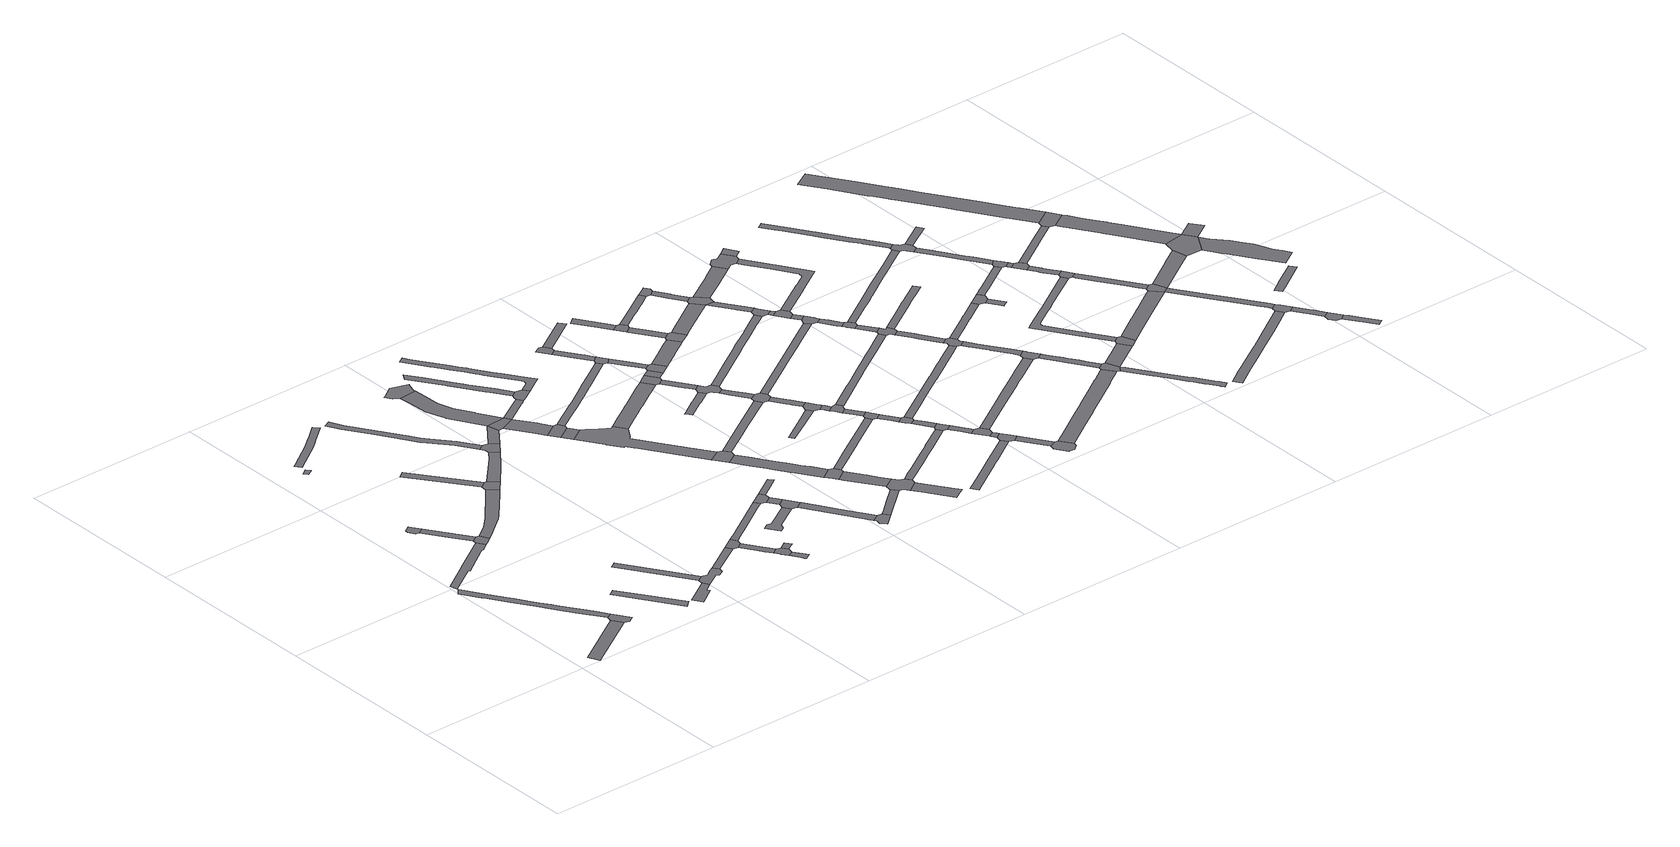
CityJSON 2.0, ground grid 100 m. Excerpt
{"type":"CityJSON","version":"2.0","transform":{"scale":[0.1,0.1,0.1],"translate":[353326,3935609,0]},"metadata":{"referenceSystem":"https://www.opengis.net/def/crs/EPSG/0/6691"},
"CityObjects":{
"road1":{"type":"Road","attributes":{"RoadStructureAttribute.sectionType":"1"},"geometry":[{"type":"MultiSurface","lod":"1","boundaries":[[[0,1,2,3,4,5]]]}]},
"road2":{"type":"Road","attributes":{"RoadStructureAttribute.sectionType":"1"},"geometry":[{"type":"MultiSurface","lod":"1","boundaries":[[[6,7,8,9,10,11,12,13,14,15,16,17,18,19,20,21,22,23,24,25,26,27,28]]]}]},
"road3":{"type":"Road","geometry":[{"type":"MultiSurface","lod":"1","boundaries":[[[2,1,29,30,15,14]]]}]},
"road4":{"type":"Road","attributes":{"RoadStructureAttribute.sectionType":"1"},"geometry":[{"type":"MultiSurface","lod":"1","boundaries":[[[31,32,33,34,35,36,37,38,39,40,41,42,43,44,45,46]]]}]},
"road5":{"type":"Road","geometry":[{"type":"MultiSurface","lod":"1","boundaries":[[[47,48,49,50,51,52,53]]]}]},
"road6":{"type":"Road","attributes":{"RoadStructureAttribute.sectionType":"1"},"geometry":[{"type":"MultiSurface","lod":"1","boundaries":[[[49,48,54,55,56]]]}]},
"road7":{"type":"Road","attributes":{"RoadStructureAttribute.sectionType":"1"},"geometry":[{"type":"MultiSurface","lod":"1","boundaries":[[[57,58,59,60,61,62]]]}]},
"road8":{"type":"Road","geometry":[{"type":"MultiSurface","lod":"1","boundaries":[[[56,55,41,40,63,64,65,66]]]}]},
"road9":{"type":"Road","attributes":{"RoadStructureAttribute.sectionType":"1"},"geometry":[{"type":"MultiSurface","lod":"1","boundaries":[[[67,68,69,70,71]]]}]},
"road10":{"type":"Road","attributes":{"RoadStructureAttribute.sectionType":"1"},"geometry":[{"type":"MultiSurface","lod":"1","boundaries":[[[72,73,74,75,76,77,78,79,80,81]]]}]},
"road11":{"type":"Road","attributes":{"RoadStructureAttribute.sectionType":"1"},"geometry":[{"type":"MultiSurface","lod":"1","boundaries":[[[82,83,84,85]]]}]},
"road12":{"type":"Road","attributes":{"RoadStructureAttribute.sectionType":"1"},"geometry":[{"type":"MultiSurface","lod":"1","boundaries":[[[65,86,87,88,89,90,91,92,93,94,95,96,66]]]}]},
"road13":{"type":"Road","attributes":{"RoadStructureAttribute.sectionType":"1"},"geometry":[{"type":"MultiSurface","lod":"1","boundaries":[[[97,98,99,100,101,102,103,104,105,106,107]]]}]},
"road14":{"type":"Road","geometry":[{"type":"MultiSurface","lod":"1","boundaries":[[[108,109,110,111,112,82,85,113,78,77,114,115,116,117,118]]]}]},
"road15":{"type":"Road","attributes":{"RoadStructureAttribute.sectionType":"1"},"geometry":[{"type":"MultiSurface","lod":"1","boundaries":[[[119,120,121,122]]]}]},
"road16":{"type":"Road","geometry":[{"type":"MultiSurface","lod":"1","boundaries":[[[92,91,123,124,119,122]]]}]},
"road17":{"type":"Road","attributes":{"RoadStructureAttribute.sectionType":"1"},"geometry":[{"type":"MultiSurface","lod":"1","boundaries":[[[125,126,127,109,108]]]}]},
"road18":{"type":"Road","attributes":{"RoadStructureAttribute.sectionType":"1"},"geometry":[{"type":"MultiSurface","lod":"1","boundaries":[[[123,128,129,130,131,132,133,124]]]}]},
"road19":{"type":"Road","attributes":{"RoadStructureAttribute.sectionType":"1"},"geometry":[{"type":"MultiSurface","lod":"1","boundaries":[[[134,135,136,137,138,139,140,141,142,143,144,145,146,147,148,149,150,151,152]]]}]},
"road20":{"type":"Road","geometry":[{"type":"MultiSurface","lod":"1","boundaries":[[[153,154,127,126,155,156,157]]]}]},
"road21":{"type":"Road","attributes":{"RoadStructureAttribute.sectionType":"1"},"geometry":[{"type":"MultiSurface","lod":"1","boundaries":[[[158,159,156,155,160,161,162]]]}]},
"road22":{"type":"Road","geometry":[{"type":"MultiSurface","lod":"1","boundaries":[[[163,158,162,164,165,166,167,168,169,170]]]}]},
"road23":{"type":"Road","attributes":{"RoadStructureAttribute.sectionType":"1"},"geometry":[{"type":"MultiSurface","lod":"1","boundaries":[[[167,171,172,173,174,175,168]]]}]},
"road24":{"type":"Road","geometry":[{"type":"MultiSurface","lod":"1","boundaries":[[[169,176,177,170]]]}]},
"road25":{"type":"Road","geometry":[{"type":"MultiSurface","lod":"1","boundaries":[[[151,178,132,131,179,180,181,152]]]}]},
"road26":{"type":"Road","attributes":{"RoadStructureAttribute.sectionType":"1"},"geometry":[{"type":"MultiSurface","lod":"1","boundaries":[[[182,183,184,185,186,187,188,189,190,191,153,157]]]}]},
"road27":{"type":"Road","attributes":{"RoadStructureAttribute.sectionType":"1"},"geometry":[{"type":"MultiSurface","lod":"1","boundaries":[[[192,193,194,181,180,195]]]}]},
"road28":{"type":"Road","attributes":{"RoadStructureAttribute.sectionType":"1"},"geometry":[{"type":"MultiSurface","lod":"1","boundaries":[[[196,197,198,199,200,201,202,203,204,205]]]}]},
"road29":{"type":"Road","geometry":[{"type":"MultiSurface","lod":"1","boundaries":[[[206,207,208,209,210,211,212,213,214,215]]]}]},
"road30":{"type":"Road","attributes":{"RoadStructureAttribute.sectionType":"1"},"geometry":[{"type":"MultiSurface","lod":"1","boundaries":[[[216,217,218,219,220,221,222,223,224,225,226,211,210,227,228,229,230,231,232,233,192]]]}]},
"road31":{"type":"Road","geometry":[{"type":"MultiSurface","lod":"1","boundaries":[[[234,235,216,192,195]]]}]},
"road32":{"type":"Road","attributes":{"RoadStructureAttribute.sectionType":"1"},"geometry":[{"type":"MultiSurface","lod":"1","boundaries":[[[234,236,237,238,239,240,241,242,243,235]]]}]},
"road33":{"type":"Road","geometry":[{"type":"MultiSurface","lod":"1","boundaries":[[[244,245,246,188,187,247]]]}]},
"road34":{"type":"Road","geometry":[{"type":"MultiSurface","lod":"1","boundaries":[[[248,249,239,238,250,251]]]}]},
"road35":{"type":"Road","attributes":{"RoadStructureAttribute.sectionType":"1"},"geometry":[{"type":"MultiSurface","lod":"1","boundaries":[[[250,252,253,251]]]}]},
"road36":{"type":"Road","attributes":{"RoadStructureAttribute.sectionType":"1"},"geometry":[{"type":"MultiSurface","lod":"1","boundaries":[[[254,255,244,247]]]}]},
"road37":{"type":"Road","geometry":[{"type":"MultiSurface","lod":"1","boundaries":[[[256,257,255,254,205,204,258,259]]]}]},
"road38":{"type":"Road","attributes":{"RoadStructureAttribute.sectionType":"1"},"geometry":[{"type":"MultiSurface","lod":"1","boundaries":[[[260,261,262,263,264,265,216,235]]]}]},
"road39":{"type":"Road","attributes":{"RoadStructureAttribute.sectionType":"1"},"geometry":[{"type":"MultiSurface","lod":"1","boundaries":[[[266,267,268,269,270,271,272,256,259]]]}]},
"road40":{"type":"Road","attributes":{"RoadStructureAttribute.sectionType":"1"},"geometry":[{"type":"MultiSurface","lod":"1","boundaries":[[[273,274,275,276,277,246,245]]]}]},
"road41":{"type":"Road","attributes":{"RoadStructureAttribute.sectionType":"1"},"geometry":[{"type":"MultiSurface","lod":"1","boundaries":[[[278,279,280,281,282,283,284,285,286,287,288,289,290,291]]]}]},
"road42":{"type":"Road","geometry":[{"type":"MultiSurface","lod":"1","boundaries":[[[292,293,294,295,296,253,252,297,298,299,300,301,302,303,304,305,306,307,308,309,310,311,312,313,314,315,316,317]]]}]},
"road43":{"type":"Road","geometry":[{"type":"MultiSurface","lod":"1","boundaries":[[[268,318,319,320,321,322,269]]]}]},
"road44":{"type":"Road","geometry":[{"type":"MultiSurface","lod":"1","boundaries":[[[323,264,263,324,325,326,285,284]]]}]},
"road45":{"type":"Road","geometry":[{"type":"MultiSurface","lod":"1","boundaries":[[[308,307,327,328,329,330,331,332]]]}]},
"road46":{"type":"Road","attributes":{"RoadStructureAttribute.sectionType":"1"},"geometry":[{"type":"MultiSurface","lod":"1","boundaries":[[[333,334,335,336,337,338,339,340,341,342,343,344,326,325,345,346,347,348,349,350,351,352,353,354,355,356,357,358,359]]]}]},
"road47":{"type":"Road","attributes":{"RoadStructureAttribute.sectionType":"1"},"geometry":[{"type":"MultiSurface","lod":"1","boundaries":[[[360,361,362,363,364,365,366,367,368,330,329,369,370,371,372,373,374,375,376]]]}]},
"road48":{"type":"Road","attributes":{"RoadStructureAttribute.sectionType":"1"},"geometry":[{"type":"MultiSurface","lod":"1","boundaries":[[[377,378,379,380,381,322,321,382,383,384]]]}]},
"road49":{"type":"Road","attributes":{"RoadStructureAttribute.sectionType":"1"},"geometry":[{"type":"MultiSurface","lod":"1","boundaries":[[[248,385,386,387,388,389,390,391,392,393,394,395,396,397,398,399,400,401,402,403,249]]]}]},
"road50":{"type":"Road","geometry":[{"type":"MultiSurface","lod":"1","boundaries":[[[404,405,406,407,408,409,360,376]]]}]},
"road51":{"type":"Road","attributes":{"RoadStructureAttribute.sectionType":"1"},"geometry":[{"type":"MultiSurface","lod":"1","boundaries":[[[410,411,412,413,414,415,416,417,418,419,420,421,422,423,292,317]]]}]},
"road52":{"type":"Road","attributes":{"RoadStructureAttribute.sectionType":"1"},"geometry":[{"type":"MultiSurface","lod":"1","boundaries":[[[424,425,426,427,407,406,428,429,430,431]]]}]},
"road53":{"type":"Road","geometry":[{"type":"MultiSurface","lod":"1","boundaries":[[[432,433,434,435,431,430,377,384,436,437,438]]]}]},
"road54":{"type":"Road","attributes":{"RoadStructureAttribute.sectionType":"1"},"geometry":[{"type":"MultiSurface","lod":"1","boundaries":[[[331,439,440,441,442,443,444,332]]]}]},
"road55":{"type":"Road","attributes":{"RoadStructureAttribute.sectionType":"1"},"geometry":[{"type":"MultiSurface","lod":"1","boundaries":[[[445,446,447,448,449,450,432,438]]]}]},
"road56":{"type":"Road","attributes":{"RoadStructureAttribute.sectionType":"1"},"geometry":[{"type":"MultiSurface","lod":"1","boundaries":[[[451,452,453,454,455,456,457,458,459,460]]]}]},
"road57":{"type":"Road","geometry":[{"type":"MultiSurface","lod":"1","boundaries":[[[461,462,463,464,465,466]]]}]},
"road58":{"type":"Road","attributes":{"RoadStructureAttribute.sectionType":"1"},"geometry":[{"type":"MultiSurface","lod":"1","boundaries":[[[467,468,469,463,462,470,471,472]]]}]},
"road59":{"type":"Road","geometry":[{"type":"MultiSurface","lod":"1","boundaries":[[[473,474,418,417,475,476,477,478]]]}]},
"road60":{"type":"Road","attributes":{"RoadStructureAttribute.sectionType":"1"},"geometry":[{"type":"MultiSurface","lod":"1","boundaries":[[[479,480,481,482,483,484,409,408,485,486,487,488,489,490]]]}]},
"road61":{"type":"Road","geometry":[{"type":"MultiSurface","lod":"1","boundaries":[[[491,492,467,472,394,393,493,494]]]}]},
"road62":{"type":"Road","attributes":{"RoadStructureAttribute.sectionType":"1"},"geometry":[{"type":"MultiSurface","lod":"1","boundaries":[[[495,496,497,476,475,498,499,500,501]]]}]},
"road63":{"type":"Road","attributes":{"RoadStructureAttribute.sectionType":"1"},"geometry":[{"type":"MultiSurface","lod":"1","boundaries":[[[502,503,504,505,506,507]]]}]},
"road64":{"type":"Road","attributes":{"RoadStructureAttribute.sectionType":"1"},"geometry":[{"type":"MultiSurface","lod":"1","boundaries":[[[477,508,509,478]]]}]},
"road65":{"type":"Road","attributes":{"RoadStructureAttribute.sectionType":"1"},"geometry":[{"type":"MultiSurface","lod":"1","boundaries":[[[493,510,511,512,513,514,494]]]}]},
"road66":{"type":"Road","geometry":[{"type":"MultiSurface","lod":"1","boundaries":[[[515,516,517,518,519,520,521,522,523,524,495,501,451,460]]]}]},
"road67":{"type":"Road","attributes":{"RoadStructureAttribute.sectionType":"1"},"geometry":[{"type":"MultiSurface","lod":"1","boundaries":[[[525,526,527,465,464,528,529,530]]]}]},
"road68":{"type":"Road","geometry":[{"type":"MultiSurface","lod":"1","boundaries":[[[531,532,513,512,509,508]]]}]},
"road69":{"type":"Road","attributes":{"RoadStructureAttribute.sectionType":"1"},"geometry":[{"type":"MultiSurface","lod":"1","boundaries":[[[533,534,535,519,518,536,537]]]}]},
"road70":{"type":"Road","attributes":{"RoadStructureAttribute.sectionType":"1"},"geometry":[{"type":"MultiSurface","lod":"1","boundaries":[[[538,539,540,541,542,543,544,545,546,547,548,549,550,551,434,433]]]}]},
"road71":{"type":"Road","geometry":[{"type":"MultiSurface","lod":"1","boundaries":[[[552,553,533,537,554,442,441,555,556,557]]]}]},
"road72":{"type":"Road","attributes":{"RoadStructureAttribute.sectionType":"1"},"geometry":[{"type":"MultiSurface","lod":"1","boundaries":[[[556,558,559,560,561,562,563,564,565,557]]]}]},
"road73":{"type":"Road","geometry":[{"type":"MultiSurface","lod":"1","boundaries":[[[566,567,568,569,562,561,502,507]]]}]},
"road74":{"type":"Road","attributes":{"RoadStructureAttribute.sectionType":"1"},"geometry":[{"type":"MultiSurface","lod":"1","boundaries":[[[570,571,572,573,574,575,576,577,578,579,580]]]}]},
"road75":{"type":"Road","attributes":{"RoadStructureAttribute.sectionType":"1"},"geometry":[{"type":"MultiSurface","lod":"1","boundaries":[[[581,567,566,582,583,584,585]]]}]},
"road76":{"type":"Road","attributes":{"RoadStructureAttribute.sectionType":"1"},"geometry":[{"type":"MultiSurface","lod":"1","boundaries":[[[586,587,588,532,531,589,590,591,592,593,594]]]}]},
"road77":{"type":"Road","geometry":[{"type":"MultiSurface","lod":"1","boundaries":[[[595,596,597,598,585,584,599,600]]]}]},
"road78":{"type":"Road","attributes":{"RoadStructureAttribute.sectionType":"1"},"geometry":[{"type":"MultiSurface","lod":"1","boundaries":[[[601,595,600,602,603,604]]]}]},
"road79":{"type":"Road","attributes":{"RoadStructureAttribute.sectionType":"1"},"geometry":[{"type":"MultiSurface","lod":"1","boundaries":[[[605,606,607,608,609,610,611,612,613]]]}]},
"road80":{"type":"Road","geometry":[{"type":"MultiSurface","lod":"1","boundaries":[[[603,490,489,614,615,616,604]]]}]},
"road81":{"type":"Road","attributes":{"RoadStructureAttribute.sectionType":"1"},"geometry":[{"type":"MultiSurface","lod":"1","boundaries":[[[614,617,618,619,620,615]]]}]},
"road82":{"type":"Road","geometry":[{"type":"MultiSurface","lod":"1","boundaries":[[[621,609,608,622,623,624]]]}]},
"road83":{"type":"Road","geometry":[{"type":"MultiSurface","lod":"1","boundaries":[[[625,626,627,619,618,628,629]]]}]},
"road84":{"type":"Road","attributes":{"RoadStructureAttribute.sectionType":"1"},"geometry":[{"type":"MultiSurface","lod":"1","boundaries":[[[630,631,632,623,622,633,634]]]}]},
"road85":{"type":"Road","attributes":{"RoadStructureAttribute.sectionType":"1"},"geometry":[{"type":"MultiSurface","lod":"1","boundaries":[[[635,636,637,638,639,625,629]]]}]},
"road86":{"type":"Road","geometry":[{"type":"MultiSurface","lod":"1","boundaries":[[[637,544,543,640,641,642,638]]]}]},
"road87":{"type":"Road","geometry":[{"type":"MultiSurface","lod":"1","boundaries":[[[594,593,643,644,630,634]]]}]},
"road88":{"type":"Road","attributes":{"RoadStructureAttribute.sectionType":"1"},"geometry":[{"type":"MultiSurface","lod":"1","boundaries":[[[645,646,641,640,647,648,649]]]}]},
"road89":{"type":"Road","geometry":[{"type":"MultiSurface","lod":"1","boundaries":[[[650,649,648,651,652,653]]]}]},
"road90":{"type":"Road","attributes":{"RoadStructureAttribute.sectionType":"1"},"geometry":[{"type":"MultiSurface","lod":"1","boundaries":[[[654,655,656,657,658,659,660,661,662,663,664,665,666,667,668,669,670,522,521]]]}]},
"road91":{"type":"Road","attributes":{"RoadStructureAttribute.sectionType":"1"},"geometry":[{"type":"MultiSurface","lod":"1","boundaries":[[[671,652,651,672,673,674]]]}]},
"road92":{"type":"Road","geometry":[{"type":"MultiSurface","lod":"1","boundaries":[[[675,676,677,674,673,575,574,678]]]}]},
"road93":{"type":"Road","attributes":{"RoadStructureAttribute.sectionType":"1"},"geometry":[{"type":"MultiSurface","lod":"1","boundaries":[[[679,680,681,682,621,624,683,684,685,686,687,688]]]}]},
"road94":{"type":"Road","attributes":{"RoadStructureAttribute.sectionType":"1"},"geometry":[{"type":"MultiSurface","lod":"1","boundaries":[[[552,689,690,691,692,693,694,695,696,697,698,699,700,701,553]]]}]},
"road95":{"type":"Road","attributes":{"RoadStructureAttribute.sectionType":"1"},"geometry":[{"type":"MultiSurface","lod":"1","boundaries":[[[702,703,704,705,706,675,678]]]}]},
"road96":{"type":"Road","geometry":[{"type":"MultiSurface","lod":"1","boundaries":[[[707,708,705,704,709,710,711,712,713]]]}]},
"road97":{"type":"Road","attributes":{"RoadStructureAttribute.sectionType":"1"},"geometry":[{"type":"MultiSurface","lod":"1","boundaries":[[[714,715,716,717,718,719,720,598,597,721,722,723,724,725,726,727,728,729]]]}]},
"road98":{"type":"Road","attributes":{"RoadStructureAttribute.sectionType":"1"},"geometry":[{"type":"MultiSurface","lod":"1","boundaries":[[[730,731,732,733,734,735,736,737,738,739,644,643,740,741,742,733,743,744,745,746]]]}]},
"road99":{"type":"Road","geometry":[{"type":"MultiSurface","lod":"1","boundaries":[[[747,748,749,679,688,750,751,752,753]]]}]},
"road100":{"type":"Road","attributes":{"RoadStructureAttribute.sectionType":"1"},"geometry":[{"type":"MultiSurface","lod":"1","boundaries":[[[754,755,756,757,758,759,751,750]]]}]},
"road101":{"type":"Road","attributes":{"RoadStructureAttribute.sectionType":"1"},"geometry":[{"type":"MultiSurface","lod":"1","boundaries":[[[760,761,762,763,764,765,766,767,768,769,770,771,772,773,774,775,776,777,627,626]]]}]},
"road102":{"type":"Road","geometry":[{"type":"MultiSurface","lod":"1","boundaries":[[[778,779,780,781,757,756,734,733,732]]]}]},
"road103":{"type":"Road","attributes":{"RoadStructureAttribute.sectionType":"1"},"geometry":[{"type":"MultiSurface","lod":"1","boundaries":[[[782,783,784,785,786,787,788,789,790,791,792,793,794,795,796,797,798,650,653]]]}]},
"road104":{"type":"Road","geometry":[{"type":"MultiSurface","lod":"1","boundaries":[[[663,662,799,800,801,730,746]]]}]},
"road105":{"type":"Road","attributes":{"RoadStructureAttribute.sectionType":"1"},"geometry":[{"type":"MultiSurface","lod":"1","boundaries":[[[802,800,799,803]]]}]},
"road106":{"type":"Road","geometry":[{"type":"MultiSurface","lod":"1","boundaries":[[[804,802,803,805,806,807,808,809,810]]]}]},
"road107":{"type":"Road","attributes":{"RoadStructureAttribute.sectionType":"1"},"geometry":[{"type":"MultiSurface","lod":"1","boundaries":[[[808,807,811,812]]]}]},
"road108":{"type":"Road","geometry":[{"type":"MultiSurface","lod":"1","boundaries":[[[811,696,695,813,814,815,816,817,812]]]}]},
"road109":{"type":"Road","attributes":{"RoadStructureAttribute.sectionType":"1"},"geometry":[{"type":"MultiSurface","lod":"1","boundaries":[[[818,819,820,821,780,779,822,823,824,825]]]}]},
"road110":{"type":"Road","attributes":{"RoadStructureAttribute.sectionType":"1"},"geometry":[{"type":"MultiSurface","lod":"1","boundaries":[[[813,826,827,828,829,830,814]]]}]},
"road111":{"type":"Road","attributes":{"RoadStructureAttribute.sectionType":"1"},"geometry":[{"type":"MultiSurface","lod":"1","boundaries":[[[831,832,833,834,835,836,837,838,839,840,708,707,841,842,843,844,845,846,847]]]}]},
"road112":{"type":"Road","geometry":[{"type":"MultiSurface","lod":"1","boundaries":[[[828,827,848,849,850,851,852,853]]]}]},
"road113":{"type":"Road","attributes":{"RoadStructureAttribute.sectionType":"1"},"geometry":[{"type":"MultiSurface","lod":"1","boundaries":[[[854,851,850,855,856,857]]]}]},
"road114":{"type":"Road","geometry":[{"type":"MultiSurface","lod":"1","boundaries":[[[858,859,860,861,857,856,729,728,862,863]]]}]},
"road115":{"type":"Road","attributes":{"RoadStructureAttribute.sectionType":"1"},"geometry":[{"type":"MultiSurface","lod":"1","boundaries":[[[864,865,866,867,868,869,870,871,872,873,858,863]]]}]},
"road116":{"type":"Road","geometry":[{"type":"MultiSurface","lod":"1","boundaries":[[[874,875,876,877,869,868,878,769,768,879]]]}]},
"road117":{"type":"Road","geometry":[{"type":"MultiSurface","lod":"1","boundaries":[[[880,881,882,883,884,885,886,818,825,887,888,889,890]]]}]},
"road118":{"type":"Road","attributes":{"RoadStructureAttribute.sectionType":"1"},"geometry":[{"type":"MultiSurface","lod":"1","boundaries":[[[809,891,892,893,894,895,889,888,896,897,898,899,900,901,902,903,810]]]}]},
"road119":{"type":"Road","attributes":{"RoadStructureAttribute.sectionType":"1"},"geometry":[{"type":"MultiSurface","lod":"1","boundaries":[[[904,905,906,907,908,909,910,874,879,911,912,913,914,915,916,917,918]]]}]},
"road120":{"type":"Road","geometry":[{"type":"MultiSurface","lod":"1","boundaries":[[[792,791,919,920,921,922,923,904,918]]]}]},
"road121":{"type":"Road","attributes":{"RoadStructureAttribute.sectionType":"1"},"geometry":[{"type":"MultiSurface","lod":"1","boundaries":[[[924,925,926,880,890]]]}]},
"road122":{"type":"Road","attributes":{"RoadStructureAttribute.sectionType":"1"},"geometry":[{"type":"MultiSurface","lod":"1","boundaries":[[[927,928,929,930,931,932,933,934,935,936,937,860,859]]]}]},
"road123":{"type":"Road","attributes":{"RoadStructureAttribute.sectionType":"1"},"geometry":[{"type":"MultiSurface","lod":"1","boundaries":[[[919,938,939,940,941,942,943,944,945,946,947,948,949,920]]]}]},
"road124":{"type":"Road","attributes":{"RoadStructureAttribute.sectionType":"1"},"geometry":[{"type":"MultiSurface","lod":"1","boundaries":[[[950,951,952,953,954,955,956,957,958,959,960,961,877,876]]]}]},
"road125":{"type":"Road","geometry":[{"type":"MultiSurface","lod":"1","boundaries":[[[962,963,943,942,831,847,964]]]}]},
"road126":{"type":"Road","attributes":{"RoadStructureAttribute.sectionType":"1"},"geometry":[{"type":"MultiSurface","lod":"1","boundaries":[[[965,966,967,968,969,970,971,972,973,853,852,974,975,976,977,978,979,980,981,982,983,984]]]}]},
"road127":{"type":"Road","attributes":{"RoadStructureAttribute.sectionType":"1"},"geometry":[{"type":"MultiSurface","lod":"1","boundaries":[[[985,986,987,988,989,990,991,992,993,994,995,996,997,998,999,1000,1001,1002,1003,1004,1005,962,964]]]}]},
"road128":{"type":"Road","attributes":{"RoadStructureAttribute.sectionType":"1"},"geometry":[{"type":"MultiSurface","lod":"1","boundaries":[[[1006,1007,963,962,1008,1009]]]}]},
"road129":{"type":"Road","geometry":[{"type":"MultiSurface","lod":"1","boundaries":[[[1010,1011,1012,957,956,1013,1014,1015]]]}]},
"road130":{"type":"Road","geometry":[{"type":"MultiSurface","lod":"1","boundaries":[[[1014,1016,1017,1018,1019,1020,1015]]]}]},
"road131":{"type":"Road","geometry":[{"type":"MultiSurface","lod":"1","boundaries":[[[1021,1022,1023,1024,1006,1009]]]}]},
"road132":{"type":"Road","attributes":{"RoadStructureAttribute.sectionType":"1"},"geometry":[{"type":"MultiSurface","lod":"1","boundaries":[[[1025,1026,1027,1028,1029,1030,1031,1032,1033,1034,1035,1036,1037,1038,1039,1040,1041,1042,1043,1044,1045]]]}]},
"road133":{"type":"Road","attributes":{"RoadStructureAttribute.sectionType":"1"},"geometry":[{"type":"MultiSurface","lod":"1","boundaries":[[[1023,1046,1047,1048,1049,1050,1051,1052,1053,1054,1055,1056,1057,1058,1059,1060,1061,1062,1063,1064,1065,1066,1067,1024]]]}]},
"road134":{"type":"Road","attributes":{"RoadStructureAttribute.sectionType":"1"},"geometry":[{"type":"MultiSurface","lod":"1","boundaries":[[[1068,1069,1070,1071,1011,1010,1072,1073,1074,1075]]]}]},
"road135":{"type":"Road","geometry":[{"type":"MultiSurface","lod":"1","boundaries":[[[1044,984,983,1076,1077,1078,1079,1080,1081,1082,1045]]]}]},
"road136":{"type":"Road","attributes":{"RoadStructureAttribute.sectionType":"1"},"geometry":[{"type":"MultiSurface","lod":"1","boundaries":[[[1077,1083,1084,1085,1086,1087,1088,1089,1090,1091,1092,1093,1094,1095,1078]]]}]},
"road137":{"type":"Road","attributes":{"RoadStructureAttribute.sectionType":"1"},"geometry":[{"type":"MultiSurface","lod":"1","boundaries":[[[1096,1097,1098,1080,1079]]]}]},
"road138":{"type":"Road","geometry":[{"type":"MultiSurface","lod":"1","boundaries":[[[1099,1100,1090,1089,1068,1075]]]}]},
"road139":{"type":"Road","attributes":{"RoadStructureAttribute.sectionType":"1"},"geometry":[{"type":"MultiSurface","lod":"1","boundaries":[[[1101,1100,1099,1102,1103,1104]]]}]},
"road140":{"type":"Road","attributes":{"RoadStructureAttribute.sectionType":"1"},"geometry":[{"type":"MultiSurface","lod":"1","boundaries":[[[1105,1106,1107,1108,1109,1110,1111,1112,1113,1114,1115,1116,1117,1118,1119,1120]]]}]},
"road141":{"type":"Road","geometry":[{"type":"MultiSurface","lod":"1","boundaries":[[[1121,1122,1123,1104,1103,1124]]]}]},
"road142":{"type":"Road","attributes":{"RoadStructureAttribute.sectionType":"1"},"geometry":[{"type":"MultiSurface","lod":"1","boundaries":[[[1125,1126,1127,1128,1129,1130,1131,1132,1121,1124]]]}]},
"road143":{"type":"Road","geometry":[{"type":"MultiSurface","lod":"1","boundaries":[[[1133,1134,1129,1128,1058,1057]]]}]},
"road144":{"type":"Road","attributes":{"RoadStructureAttribute.sectionType":"1"},"geometry":[{"type":"MultiSurface","lod":"1","boundaries":[[[1135,1136,1137,1138,1139,1140,1141,1142,1143,1144,1145,1146,1147,1148,1149,1150,1151,1022,1021,1152,1153,1154,1155,1156,1143,1157,1158,1159,1160,1161]]]}]},
"road145":{"type":"Road","attributes":{"RoadStructureAttribute.sectionType":"1"},"geometry":[{"type":"MultiSurface","lod":"1","boundaries":[[[1162,1163,1164,1165,1166,1167,1168,1134,1133,1169,1170,1171,1172,1173,1174]]]}]},
"road146":{"type":"Road","geometry":[{"type":"MultiSurface","lod":"1","boundaries":[[[1162,1174,1144,1143,1142,1175]]]}]},
"road147":{"type":"Road","attributes":{"RoadStructureAttribute.sectionType":"1"},"geometry":[{"type":"MultiSurface","lod":"1","boundaries":[[[1176,1177,1178,1123,1122,1179,1180,1181,1182,1183]]]}]},
"road148":{"type":"Road","attributes":{"RoadStructureAttribute.sectionType":"1"},"geometry":[{"type":"MultiSurface","lod":"1","boundaries":[[[1184,1185,1186,1187,1188,1189,1190,1191,1192,1193,1194,1195,1196,1197,1198,1199,1200,1201,1202,1203,1204,1205,1206,1207,1208,1209,1210]]]}]},
"road149":{"type":"Road","geometry":[{"type":"MultiSurface","lod":"1","boundaries":[[[1112,1111,1211,1212,1213,1135,1161]]]}]},
"road150":{"type":"Road","attributes":{"RoadStructureAttribute.sectionType":"1"},"geometry":[{"type":"MultiSurface","lod":"1","boundaries":[[[1214,1215,1216,1217,1175,1142,1218,1219,1220]]]}]},
"road151":{"type":"Road","attributes":{"RoadStructureAttribute.sectionType":"1"},"geometry":[{"type":"MultiSurface","lod":"1","boundaries":[[[1221,1222,1212,1211,1223,1224,1225,1226,1227]]]}]},
"road152":{"type":"Road","geometry":[{"type":"MultiSurface","lod":"1","boundaries":[[[1228,1229,1227,1226,1230,1231]]]}]},
"road153":{"type":"Road","geometry":[{"type":"MultiSurface","lod":"1","boundaries":[[[1232,1198,1197,1183,1182,1233]]]}]},
"road154":{"type":"Road","attributes":{"RoadStructureAttribute.sectionType":"1"},"geometry":[{"type":"MultiSurface","lod":"1","boundaries":[[[1234,1235,1236,1237,1238,1239,1240,1229,1228]]]}]},
"road155":{"type":"Road","attributes":{"RoadStructureAttribute.sectionType":"1"},"geometry":[{"type":"MultiSurface","lod":"1","boundaries":[[[1241,1242,1243,1244,1245,1246,1247,1248,1249,1250,1251,1252,1253,1254,1232,1233]]]}]},
"road156":{"type":"Road","attributes":{"RoadStructureAttribute.sectionType":"1"},"geometry":[{"type":"MultiSurface","lod":"1","boundaries":[[[1255,1256,1257,1258,1259,1260,1261,1262]]]}]},
"road157":{"type":"Road","geometry":[{"type":"MultiSurface","lod":"1","boundaries":[[[1263,1264,1247,1246,1214,1220]]]}]},
"road158":{"type":"Road","attributes":{"RoadStructureAttribute.sectionType":"1"},"geometry":[{"type":"MultiSurface","lod":"1","boundaries":[[[1265,1266,1267,1268,1269,1270,1271,1272,1273,1264,1263,1274,1275,1276,1277,1278,1279,1280]]]}]},
"road159":{"type":"Road","attributes":{"RoadStructureAttribute.sectionType":"1"},"geometry":[{"type":"MultiSurface","lod":"1","boundaries":[[[1264,1281,1282,1247]]]}]}
},
"vertices":[
[283,105,0],[447,207,0],[408,266,0],[250,165,0],[93,66,0],[118,2,0],
[64,843,0],[71,833,0],[86,808,0],[144,716,0],[217,603,0],[257,542,0],[290,490,0],[326,434,0],[414,297,0],[449,318,0],[410,378,0],[383,419,0],[324,511,0],[291,564,0],[285,572,0],[251,624,0],[226,664,0],[179,736,0],[176,740,0],[98,865,0],[92,875,0],[28,977,0],[0,946,0],
[476,200,0],[510,222,0],
[29,987,0],[105,1037,0],[126,1050,0],[182,1087,0],[184,1088,0],[189,1080,0],[347,1185,0],[366,1198,0],[369,1193,0],[414,1223,0],[384,1269,0],[369,1259,0],[200,1147,0],[162,1121,0],[110,1087,0],[17,1027,0],
[216,1527,0],[236,1523,0],[269,1545,0],[250,1573,0],[232,1602,0],[198,1580,0],[194,1560,0],
[308,1412,0],[388,1290,0],[421,1312,0],
[819,159,0],[704,334,0],[604,485,0],[568,461,0],[639,351,0],[784,128,0],
[441,1241,0],[457,1252,0],[467,1259,0],[441,1308,0],
[184,2304,0],[217,2326,0],[217,2327,0],[200,2351,0],[167,2328,0],
[874,110,0],[972,174,0],[961,191,0],[982,204,0],[1006,219,0],[1006,220,0],[986,253,0],[911,205,0],[853,170,0],[841,161,0],
[1023,307,0],[780,681,0],[746,659,0],[990,286,0],
[489,1275,0],[593,1354,0],[618,1375,0],[641,1399,0],[776,1552,0],[806,1586,0],[755,1631,0],[727,1598,0],[574,1422,0],[516,1364,0],[460,1322,0],
[493,2645,0],[424,2588,0],[390,2560,0],[347,2526,0],[191,2418,0],[182,2412,0],[205,2379,0],[371,2493,0],[412,2527,0],[415,2529,0],[520,2615,0],
[1140,301,0],[1119,336,0],[1096,322,0],[1059,299,0],[1023,306,0],[987,258,0],[1045,243,0],[1085,267,0],[1097,263,0],[1102,257,0],[1134,278,0],
[794,1689,0],[549,2024,0],[513,1997,0],[756,1664,0],
[859,1646,0],[810,1689,0],
[1311,405,0],[1318,410,0],[1297,447,0],
[954,1754,0],[963,1765,0],[972,1776,0],[1044,1866,0],[1001,1900,0],[957,1845,0],
[948,2082,0],[930,2104,0],[859,2189,0],[851,2198,0],[843,2207,0],[837,2214,0],[800,2274,0],[707,2425,0],[622,2562,0],[586,2632,0],[550,2613,0],[591,2536,0],[679,2394,0],[767,2252,0],[804,2191,0],[826,2165,0],[916,2058,0],[984,1950,0],[1018,1972,0],
[1364,488,0],[1302,450,0],[1345,405,0],[1378,428,0],[1384,455,0],
[1475,273,0],[1420,361,0],[1397,323,0],[1419,287,0],[1442,251,0],
[1493,268,0],[1452,235,0],[1460,222,0],[1463,217,0],[1485,182,0],[1519,203,0],[1524,232,0],[1503,265,0],
[1518,129,0],[1527,114,0],[1532,106,0],[1541,111,0],[1567,127,0],
[1567,258,0],[1546,292,0],
[999,1925,0],[1094,1929,0],[1095,1931,0],[1052,1965,0],
[1421,479,0],[1426,482,0],[1441,491,0],[1469,509,0],[1660,634,0],[1702,659,0],[1682,689,0],[1562,612,0],[1450,542,0],[1422,524,0],
[1158,2099,0],[1101,2027,0],[1060,1976,0],[1174,2030,0],
[1621,478,0],[1593,482,0],[1585,476,0],[1562,461,0],[1611,391,0],[1632,404,0],[1637,407,0],[1647,435,0],[1787,520,0],[1761,563,0],
[960,2644,0],[953,2640,0],[949,2637,0],[972,2600,0],[1005,2581,0],[1106,2586,0],[1105,2598,0],[1118,2638,0],[1123,2655,0],[1026,2687,0],
[1272,2107,0],[1262,2123,0],[1233,2174,0],[1196,2237,0],[1195,2240,0],[1144,2329,0],[1142,2331,0],[1119,2407,0],[1114,2424,0],[1113,2440,0],[1109,2523,0],[1009,2517,0],[1012,2437,0],[1014,2399,0],[1036,2335,0],[1051,2291,0],[1052,2287,0],[1109,2186,0],
[1202,2032,0],[1293,2073,0],
[1221,2003,0],[1294,1889,0],[1326,1839,0],[1409,1893,0],[1378,1943,0],[1365,1962,0],[1293,2071,0],[1293,2072,0],
[1772,676,0],[1773,706,0],[1754,735,0],[1730,649,0],
[1451,1855,0],[1430,1889,0],[1363,1782,0],[1446,1836,0],
[1399,1726,0],[1482,1779,0],
[1768,592,0],[1809,619,0],
[1859,541,0],[1850,555,0],[1802,517,0],[1816,514,0],
[1434,2159,0],[1436,2160,0],[1441,2163,0],[1455,2172,0],[1434,2206,0],[1415,2194,0],
[1819,511,0],[1866,434,0],[2024,177,0],[2067,203,0],[1968,364,0],[1908,461,0],[1861,537,0],
[1820,737,0],[1894,786,0],[1900,789,0],[1880,817,0],[1876,814,0],
[1140,2707,0],[1254,2532,0],[1260,2522,0],[1306,2453,0],[1367,2358,0],[1371,2352,0],[1442,2243,0],[1476,2266,0],[1420,2353,0],[1346,2466,0],[1331,2489,0],[1301,2534,0],[1217,2665,0],[1163,2746,0],
[1627,1700,0],[1614,1692,0],[1592,1704,0],[1561,1723,0],[1506,1762,0],[1436,1669,0],[1488,1587,0],[1490,1583,0],[1540,1507,0],[1548,1512,0],[1575,1472,0],[1577,1468,0],[1613,1412,0],[1727,1237,0],[1755,1194,0],[1790,1140,0],[1861,1178,0],[1821,1238,0],[1795,1279,0],[1792,1283,0],[1759,1335,0],[1712,1407,0],[1686,1447,0],[1615,1556,0],[1624,1561,0],[1670,1632,0],
[2032,165,0],[2027,135,0],[2054,104,0],[2123,163,0],[2096,196,0],
[1436,2218,0],[1477,2186,0],[1537,2223,0],[1516,2257,0],
[1794,1135,0],[1831,1077,0],[1841,1061,0],[1908,1104,0],[1914,1133,0],[1889,1171,0],
[1313,2720,0],[1318,2713,0],[1361,2646,0],[1368,2635,0],[1410,2571,0],[1440,2523,0],[1446,2515,0],[1464,2486,0],[1482,2459,0],[1560,2338,0],[1577,2313,0],[1572,2293,0],[1604,2266,0],[1641,2288,0],[1612,2333,0],[1610,2334,0],[1557,2417,0],[1537,2447,0],[1516,2481,0],[1446,2588,0],[1442,2595,0],[1417,2634,0],[1395,2668,0],[1318,2787,0],[1282,2842,0],[1262,2873,0],[1228,2851,0],
[2171,700,0],[2122,774,0],[2092,817,0],[2077,841,0],[2052,880,0],[2032,911,0],[1996,967,0],[1964,1017,0],[1956,1029,0],[1881,998,0],[1897,973,0],[1946,897,0],[1968,862,0],[2011,796,0],[2024,775,0],[2059,723,0],[2104,655,0],
[2276,353,0],[2270,345,0],[2198,284,0],[2150,242,0],[2124,220,0],[2287,301,0],[2296,309,0],[2304,316,0],
[1463,1862,0],[1538,1908,0],[1623,1960,0],[1697,2007,0],[1704,2012,0],[1784,2063,0],[1787,2065,0],[1902,2140,0],[1982,2192,0],[1962,2225,0],[1884,2175,0],[1788,2114,0],[1762,2098,0],[1758,2095,0],[1664,2034,0],[1624,2009,0],[1601,1994,0],[1441,1896,0],[1438,1894,0],
[2131,614,0],[2138,604,0],[2147,590,0],[2214,634,0],[2218,654,0],[2197,688,0],
[1736,1674,0],[1790,1708,0],[1804,1717,0],[1832,1734,0],[1878,1764,0],[1961,1816,0],[1993,1836,0],[2050,1872,0],[2007,1940,0],[1949,1904,0],[1820,1822,0],[1789,1802,0],[1788,1802,0],[1698,1745,0],
[2318,475,0],[2286,524,0],[2280,533,0],[2278,536,0],[2162,567,0],[2212,491,0],[2281,386,0],[2348,430,0],
[2415,327,0],[2421,353,0],[2399,387,0],[2371,394,0],[2328,313,0],[2330,311,0],[2348,283,0],
[2026,1203,0],[2139,1274,0],[2344,1402,0],[2319,1440,0],[2115,1312,0],[1998,1239,0],
[2391,218,0],[2469,97,0],[2479,82,0],[2547,124,0],[2525,158,0],[2421,318,0],
[2163,1682,0],[2086,1633,0],[2076,1627,0],[1995,1576,0],[1978,1565,0],[1982,1558,0],[2000,1530,0],[2105,1596,0],[2107,1597,0],[2186,1646,0],
[1804,2496,0],[1849,2427,0],[1882,2449,0],[1887,2472,0],[1861,2510,0],[1839,2514,0],
[1998,2271,0],[1968,2318,0],[1957,2335,0],[1920,2318,0],[1921,2317,0],[1967,2245,0],
[2032,1956,0],[2022,1950,0],[2070,1868,0],[2103,1891,0],[2109,1910,0],[2066,1978,0],
[2515,890,0],[2407,822,0],[2394,814,0],[2370,799,0],[2324,770,0],[2274,738,0],[2276,690,0],[2402,770,0],[2417,779,0],[2430,788,0],[2652,929,0],[2630,963,0],
[2035,2215,0],[2000,2268,0],[2006,2187,0],[2035,2214,0],
[2204,1733,0],[2177,1774,0],[2113,1876,0],[2079,1854,0],[2140,1758,0],[2145,1751,0],[2170,1711,0],
[2459,1211,0],[2384,1163,0],[2220,1060,0],[2237,1032,0],[2359,1104,0],[2481,1176,0],
[2153,1937,0],[2109,2004,0],
[2007,2184,0],[2052,2116,0],[2112,2024,0],[2146,2044,0],[2084,2139,0],
[2186,1647,0],[2216,1640,0],[2221,1632,0],[2236,1609,0],[2270,1630,0],[2275,1649,0],[2279,1660,0],[2257,1694,0],[2257,1693,0],[2225,1700,0],
[2068,2641,0],[2045,2627,0],[1965,2576,0],[1990,2537,0],[1995,2541,0],[2094,2604,0],
[2206,1971,0],[2166,2040,0],
[2361,1487,0],[2336,1526,0],[2297,1588,0],[2263,1566,0],[2325,1469,0],
[2434,361,0],[2560,441,0],[2602,467,0],[2632,486,0],[2698,528,0],[2846,621,0],[2824,655,0],[2684,567,0],[2678,562,0],[2611,520,0],[2557,486,0],[2537,474,0],[2476,435,0],[2452,420,0],
[2412,1447,0],[2391,1481,0],[2324,1467,0],[2371,1395,0],[2372,1395,0],[2406,1417,0],
[2421,1318,0],[2426,1311,0],[2438,1292,0],[2468,1245,0],[2502,1266,0],[2484,1295,0],[2460,1332,0],[2457,1337,0],
[2515,1171,0],[2549,1192,0],[2545,1200,0],[2540,1207,0],
[2707,130,0],[2819,202,0],[2823,204,0],[2867,232,0],[3023,332,0],[2998,369,0],[2799,242,0],[2794,239,0],[2673,162,0],[2586,107,0],[2611,69,0],
[2555,1183,0],[2517,1169,0],[2522,1161,0],[2541,1130,0],[2575,1152,0],
[2326,2142,0],[2275,2110,0],[2245,2090,0],[2242,1993,0],[2288,2023,0],[2326,2047,0],[2387,2085,0],[2417,2104,0],[2373,2171,0],
[2611,1095,0],[2615,1115,0],[2626,1122,0],[2604,1156,0],[2558,1104,0],[2577,1074,0],
[2647,1039,0],[2609,1024,0],[2635,982,0],[2669,1004,0],
[2114,2599,0],[2192,2480,0],[2217,2440,0],[2234,2414,0],[2272,2438,0],[2269,2443,0],[2255,2465,0],[2212,2531,0],[2151,2625,0],
[2673,924,0],[2706,946,0],[2683,982,0],
[2713,860,0],[2734,828,0],[2768,850,0],[2741,891,0],
[2292,2436,0],[2271,2358,0],[2309,2382,0],[2314,2401,0],
[2803,795,0],[2805,812,0],[2783,846,0],[2751,801,0],[2769,774,0],
[2417,2215,0],[2354,2311,0],[2326,2355,0],[2277,2347,0],[2379,2191,0],
[2792,737,0],[2807,713,0],[2832,675,0],[2866,696,0],[2832,749,0],
[2868,617,0],[2902,639,0],[2881,672,0],
[2479,2143,0],[2437,2211,0],
[2961,546,0],[2935,588,0],[2906,558,0],[2935,513,0],[2969,534,0],
[2999,527,0],[2985,434,0],[3019,455,0],[3026,485,0],
[2341,1699,0],[2369,1717,0],[2473,1784,0],[2578,1852,0],[2611,1873,0],[2720,1943,0],[2800,1994,0],[2830,2012,0],[2878,2043,0],[2856,2077,0],[2781,2029,0],[2700,1978,0],[2590,1909,0],[2556,1887,0],[2456,1823,0],[2368,1765,0],[2320,1734,0],
[3032,436,0],[2990,426,0],[3006,402,0],[3039,423,0],
[3088,347,0],[3078,362,0],[3069,376,0],[3053,324,0],
[2546,2591,0],[2474,2546,0],[2467,2542,0],[2358,2475,0],[2374,2438,0],[2379,2441,0],[2434,2475,0],[2476,2500,0],[2495,2512,0],[2567,2557,0],
[2537,1526,0],[2583,1555,0],[2714,1638,0],[2813,1700,0],[2878,1741,0],[3009,1824,0],[3017,1829,0],[2991,1859,0],[2988,1857,0],[2895,1798,0],[2693,1671,0],[2564,1590,0],[2563,1590,0],
[3089,268,0],[3106,241,0],[3154,166,0],[3193,183,0],[3122,293,0],
[3257,112,0],[3213,179,0],[3148,137,0],[3191,69,0],[3193,71,0],[3223,65,0],[3253,92,0],
[3180,1527,0],[3065,1453,0],[3015,1421,0],[2998,1411,0],[2899,1347,0],[2798,1281,0],[2753,1252,0],[2791,1229,0],[2820,1247,0],[2904,1302,0],[2921,1313,0],[3037,1388,0],[3057,1401,0],[3084,1418,0],[3227,1509,0],[3206,1543,0],
[2899,2129,0],[2861,2188,0],[2788,2304,0],[2738,2307,0],[2682,2369,0],[2658,2353,0],[2551,2283,0],[2519,2264,0],[2495,2248,0],[2476,2236,0],[2491,2151,0],[2594,2215,0],[2641,2245,0],[2819,2178,0],[2825,2169,0],[2834,2155,0],[2863,2108,0],
[2593,2620,0],[2573,2608,0],[2571,2607,0],[2591,2554,0],[2623,2579,0],[2628,2600,0],[2609,2630,0],
[2639,2472,0],[2641,2470,0],[2688,2389,0],[2722,2412,0],[2673,2494,0],[2671,2499,0],
[2908,877,0],[2970,916,0],[2979,922,0],[3116,1008,0],[3149,1029,0],[3251,1094,0],[3282,1113,0],[3364,1166,0],[3422,1202,0],[3400,1236,0],[3293,1168,0],[3261,1147,0],[3233,1130,0],[3137,1069,0],[3127,1063,0],[3108,1051,0],[3094,1042,0],[2949,950,0],
[2792,2325,0],[2795,2343,0],[2740,2404,0],[2739,2403,0],
[3081,520,0],[3240,620,0],[3313,666,0],[3326,675,0],[3388,714,0],[3434,743,0],[3470,765,0],[3526,801,0],[3539,809,0],[3628,865,0],[3601,908,0],[3556,879,0],[3479,831,0],[3464,821,0],[3407,785,0],[3299,717,0],[3213,663,0],
[2909,2038,0],[2943,2059,0],[2908,2114,0],
[2958,2036,0],[2924,2014,0],
[2963,2034,0],[2939,1989,0],[2947,1977,0],[2971,1940,0],[3005,1962,0],[3011,1991,0],[2987,2029,0],
[3002,1890,0],[3036,1912,0],
[3045,1822,0],[3079,1843,0],[3072,1855,0],[3068,1862,0],[3063,1870,0],
[3002,2572,0],[2938,2530,0],[2891,2498,0],[2881,2492,0],[2927,2426,0],[2934,2431,0],[3003,2474,0],[3044,2501,0],
[3099,1738,0],[3114,1715,0],[3148,1736,0],[3133,1759,0],[3105,1803,0],
[3820,575,0],[3808,567,0],[3734,518,0],[3733,517,0],[3731,516,0],[3651,464,0],[3546,396,0],[3509,371,0],[3462,341,0],[3262,211,0],[3421,219,0],[3504,272,0],[3549,302,0],[3768,443,0],[3774,448,0],[3850,499,0],[3867,510,0],
[3124,1699,0],[3129,1691,0],[3150,1658,0],[3184,1679,0],[3186,1697,0],[3164,1731,0],
[3242,1588,0],[3208,1567,0],[3210,1564,0],[3244,1585,0],
[3294,1506,0],[3298,1532,0],[3277,1566,0],[3262,1556,0],[3248,1505,0],[3261,1484,0],
[3307,1412,0],[3326,1381,0],[3327,1380,0],[3385,1288,0],[3394,1273,0],[3428,1294,0],[3418,1310,0],[3362,1399,0],[3361,1402,0],[3341,1433,0],
[3476,1219,0],[3467,1234,0],[3468,1254,0],[3448,1288,0],[3405,1256,0],[3442,1197,0],
[3111,2638,0],[3074,2614,0],[3070,2612,0],[3058,2615,0],[3049,2617,0],[3039,2619,0],[3007,2593,0],[3080,2523,0],[3109,2517,0],[3147,2541,0],[3154,2570,0],
[3182,2099,0],[3232,2130,0],[3356,2208,0],[3332,2246,0],[3332,2247,0],[3131,2482,0],[3204,2366,0],[3275,2253,0],[3283,2241,0],[3276,2211,0],[3207,2168,0],[3199,2163,0],[3152,2134,0],
[3641,960,0],[3607,1013,0],[3588,1043,0],[3569,1073,0],[3559,1089,0],[3513,1160,0],[3500,1182,0],[3465,1162,0],[3466,1160,0],[3522,1072,0],[3523,1071,0],[3525,1067,0],[3535,1051,0],[3589,965,0],[3606,937,0],
[3657,859,0],[3691,881,0],[3653,941,0],[3649,947,0],[3649,948,0],
[3196,2597,0],[3156,2667,0],[3136,2654,0],
[3310,1539,0],[3509,1665,0],[3532,1680,0],[3616,1733,0],[3656,1758,0],[3635,1792,0],[3613,1779,0],[3506,1711,0],[3499,1706,0],[3487,1699,0],[3391,1638,0],
[3716,767,0],[3717,765,0],[3732,742,0],[3783,660,0],[3825,594,0],[3858,616,0],[3815,684,0],[3797,713,0],[3765,765,0],[3753,784,0],[3713,846,0],[3696,874,0],
[3555,1309,0],[3642,1364,0],[3644,1365,0],[3667,1380,0],[3707,1406,0],[3763,1442,0],[3769,1445,0],[3747,1479,0],[3733,1469,0],[3646,1414,0],[3638,1409,0],[3601,1385,0],
[3909,536,0],[3878,612,0],[3884,504,0],
[3655,2043,0],[3602,2010,0],[3579,1995,0],[3554,1979,0],[3489,1938,0],[3376,1866,0],[3360,1855,0],[3352,1850,0],[3261,1792,0],[3310,1776,0],[3370,1814,0],[3382,1822,0],[3402,1835,0],[3421,1847,0],[3576,1946,0],[3604,1964,0],[3615,1971,0],[3763,2065,0],[3800,2088,0],[3780,2123,0],
[3977,363,0],[3980,358,0],[4036,272,0],[4077,209,0],[4080,204,0],[4099,176,0],[4122,140,0],[4126,134,0],[4155,90,0],[4158,86,0],[4168,70,0],[4179,54,0],[4212,76,0],[4189,112,0],[4184,120,0],[4116,223,0],[4113,228,0],[4111,227,0],[4108,232,0],[4050,321,0],[3924,514,0],
[4043,719,0],[4039,716,0],[4082,648,0],[4087,651,0],
[3844,1493,0],[3823,1527,0],[3767,1491,0],[3775,1444,0],[3802,1437,0],[3836,1458,0],
[3839,1378,0],[3847,1365,0],[3854,1355,0],[3857,1356,0],[3888,1376,0],
[4134,682,0],[4101,756,0],[4081,761,0],[4048,738,0],
[3781,2223,0],[3745,2280,0],[3740,2289,0],[3728,2307,0],[3705,2343,0],[3606,2499,0],[3595,2516,0],[3535,2609,0],[3499,2667,0],[3455,2735,0],[3421,2714,0],[3465,2645,0],[3488,2610,0],[3572,2477,0],[3594,2443,0],[3671,2321,0],[3706,2267,0],[3711,2259,0],[3782,2147,0],[3784,2143,0],[3819,2165,0],
[4028,844,0],[4011,871,0],[3982,916,0],[3973,932,0],[3874,1088,0],[3878,1107,0],[3887,1113,0],[3968,1165,0],[4025,1200,0],[4026,1201,0],[4059,1222,0],[4267,1354,0],[4248,1389,0],[4038,1256,0],[3995,1229,0],[3949,1200,0],[3829,1124,0],[3815,1115,0],[3811,1112,0],[3939,910,0],[3949,894,0],[3957,882,0],
[4063,1679,0],[3895,1572,0],[3850,1544,0],[3837,1535,0],[3871,1511,0],[3895,1526,0],[3900,1528,0],[4084,1645,0],
[3821,2085,0],[3850,2041,0],[3884,2062,0],[3887,2092,0],[3867,2127,0],[3837,2135,0],[3834,2140,0],
[3896,1968,0],[3921,1928,0],[3932,1912,0],[3996,1810,0],[3997,1809,0],[4008,1791,0],[4067,1699,0],[4098,1726,0],[4042,1813,0],[4030,1832,0],[4026,1838,0],[3944,1966,0],[3930,1990,0],
[3901,2100,0],[4037,2184,0],[4016,2219,0],
[4104,1641,0],[4138,1662,0],
[4144,1653,0],[4109,1632,0],[4119,1616,0],[4153,1638,0],
[4389,106,0],[4484,165,0],[4567,218,0],[4600,240,0],[4705,308,0],[4795,367,0],[4868,415,0],[4842,458,0],[4657,337,0],[4547,265,0],[4539,260,0],[4469,216,0],[4362,149,0],[4325,125,0],[4242,70,0],[4268,26,0],
[4197,1569,0],[4203,1598,0],[4181,1632,0],[4163,1548,0],
[4190,1505,0],[4200,1489,0],[4208,1476,0],[4251,1409,0],[4285,1431,0],[4262,1467,0],[4234,1511,0],[4230,1516,0],
[4289,1351,0],[4322,1373,0],
[4881,509,0],[4869,527,0],[4841,571,0],[4768,682,0],[4718,759,0],[4707,775,0],[4595,947,0],[4580,971,0],[4545,949,0],[4490,1009,0],[4462,991,0],[4341,914,0],[4326,904,0],[4299,886,0],[4256,858,0],[4245,851,0],[4221,835,0],[4220,738,0],[4263,766,0],[4284,780,0],[4368,835,0],[4445,884,0],[4683,738,0],[4749,637,0],[4805,551,0],[4835,505,0],[4847,487,0],
[4528,1050,0],[4483,1121,0],[4439,1189,0],[4431,1202,0],[4387,1272,0],[4369,1299,0],[4332,1358,0],[4298,1337,0],[4358,1242,0],[4405,1168,0],[4432,1126,0],[4473,1061,0],[4494,1029,0],
[4548,1046,0],
[4359,1744,0],[4350,1738,0],[4261,1682,0],[4371,1705,0],[4378,1709,0],[4422,1737,0],[4518,1798,0],[4495,1830,0],
[3918,2779,0],[4029,2603,0],[4045,2577,0],[4079,2524,0],[4093,2502,0],[4094,2500,0],[4132,2441,0],[4246,2263,0],[4275,2216,0],[4284,2202,0],[4336,2120,0],[4401,2017,0],[4431,1972,0],[4502,1860,0],[4595,1919,0],[4523,2031,0],[4510,2051,0],[4468,2117,0],[4412,2206,0],[4377,2262,0],[4250,2460,0],[4188,2559,0],[4160,2602,0],[4158,2605,0],[4067,2749,0],[3930,2965,0],[3835,2909,0],
[4898,409,0],[4932,431,0],[4896,486,0],
[4832,1231,0],[4806,1214,0],[4731,1165,0],[4706,1149,0],[4686,1040,0],[4749,1081,0],[4853,1148,0],
[4989,344,0],[4977,363,0],[4944,339,0],[4945,338,0],[4954,324,0],[4994,261,0],[5028,284,0],
[5041,188,0],[5073,215,0],[4987,227,0],[5011,192,0],
[4640,1847,0],[4547,1788,0],
[5082,128,0],[5091,114,0],[5094,110,0],[5148,28,0],[5182,50,0],[5124,138,0],[5091,188,0],
[4561,1766,0],[4673,1586,0],[4678,1578,0],[4713,1522,0],[4833,1326,0],[4849,1301,0],[4967,1319,0],[4924,1389,0],[4810,1574,0],[4766,1645,0],[4763,1650,0],[4723,1714,0],[4689,1768,0],[4654,1825,0],
[5036,661,0],[5023,652,0],[4966,615,0],[4991,578,0],[5047,614,0],[5079,635,0],[5198,713,0],[5174,750,0],
[4946,1144,0],[5010,1251,0],
[5244,883,0],[5241,887,0],[5216,930,0],[5201,965,0],[5177,1024,0],[5137,1086,0],[5112,1125,0],[5042,1200,0],[5040,1203,0],[4970,1104,0],[5000,1056,0],[5015,1032,0],[5103,897,0],[5124,864,0],[5180,780,0],[5272,840,0],
[5109,1315,0],[5065,1382,0]
]}
